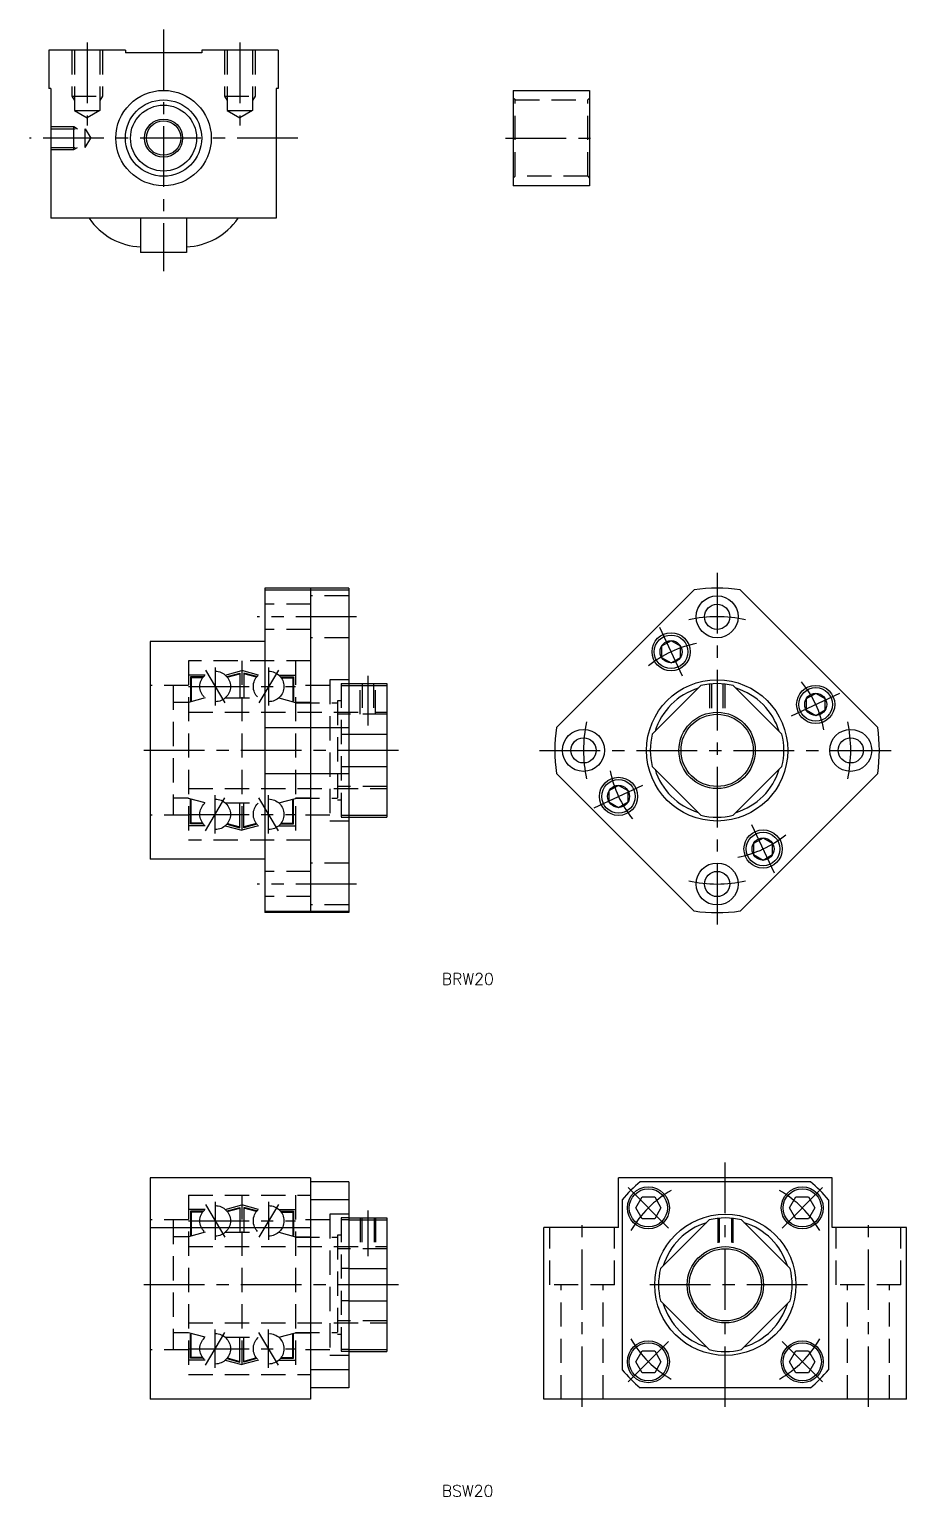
# Model space of a CAD drawing. Extents: x -219 to 518, y -294 to 90.
# Drawn here: x 287.8 to 517.6, y -294.3 to 90.1 of the extents above; entities that cross this region are included whole.
import ezdxf

# ---------------------------------------------------------------- set-up
doc = ezdxf.new("R2010")
doc.units = 0
doc.header["$LTSCALE"] = 0.5
doc.linetypes.add('CENTER', pattern=[50.8, 31.75, -6.35, 6.35, -6.35])
doc.linetypes.add('DASHED', pattern=[19.05, 12.7, -6.35])
for name, color, linetype in [('MSM_CENTER', 1, 'CENTER'), ('MSM_CONTINUOUS', 7, 'CONTINUOUS'), ('MSM_DASHED', 4, 'DASHED'), ('MSM_NARROW', 5, 'CONTINUOUS'), ('MSM_PART_NUMBER', 7, 'CONTINUOUS')]:
    doc.layers.add(name, color=color, linetype=linetype)
doc.styles.get("Standard").update_dxf_attribs({"font": 'txt.shx', "height": 3, "bigfont": 'bigfont.shx'})

# ---------------------------------------------------------------- blocks, each defined once
blk = doc.blocks.new('*U19')
at = {"layer": 'MSM_PART_NUMBER'}
blk.add_text('BRW20', height=3, dxfattribs=at).set_placement((395.83, -160.19))
blk = doc.blocks.new('*U20')
at = {"layer": 'MSM_PART_NUMBER'}
blk.add_text('BSW20', height=3, dxfattribs=at).set_placement((395.83, -294.31))

msp = doc.modelspace()

# ---------------------------------------------------------------- linework, layer by layer
at = {"layer": 'MSM_CENTER'}
for p, q in [((322.94, 90.09), (322.94, 26.76)), ((302.94, 86.6), (302.94, 64.94)), ((342.94, 86.6), (342.94, 64.94)), ((358.1, 61.6), (287.79, 61.6)), ((412.55, 61.6), (436.55, 61.6)), ((467.95, -52.31), (467.95, -145.31)), ((373.47, -63.81), (347.47, -63.81)), ((458.86, -79.33), (452.94, -66.64)), ((333.91, -77.77), (339.03, -86.36)), ((336.47, -77.06), (336.47, -87.06)), ((353.03, -77.77), (347.91, -86.36)), ((350.47, -77.06), (350.47, -87.06)), ((376.47, -79.31), (376.47, -92.31)), ((329.47, -82.06), (357.47, -82.06)), ((487.43, -89.73), (500.12, -83.81)), ((384.47, -98.81), (315.47, -98.81)), ((421.45, -98.81), (514.45, -98.81)), ((333.91, -119.86), (339.03, -111.27)), ((336.47, -120.56), (336.47, -110.56)), ((353.03, -119.86), (347.91, -111.27)), ((350.47, -120.56), (350.47, -110.56)), ((435.77, -113.82), (448.46, -107.9)), ((329.47, -115.56), (357.47, -115.56)), ((482.95, -130.99), (477.03, -118.3)), ((373.47, -133.81), (347.47, -133.81)), ((470.1, -270.81), (470.1, -206.81)), ((455.25, -223.96), (444.64, -213.36)), ((484.95, -223.96), (495.55, -213.36)), ((333.91, -217.77), (339.03, -226.36)), ((336.47, -217.06), (336.47, -227.06)), ((353.03, -217.77), (347.91, -226.36)), ((350.47, -217.06), (350.47, -227.06)), ((329.47, -222.06), (357.47, -222.06)), ((376.47, -219.31), (376.47, -231.31)), ((432.6, -270.81), (432.6, -221.81)), ((507.6, -270.81), (507.6, -221.81)), ((384.47, -238.81), (317.47, -238.81)), ((491.6, -238.81), (448.6, -238.81)), ((333.91, -259.86), (339.03, -251.27)), ((336.47, -260.56), (336.47, -250.56)), ((353.03, -259.86), (347.91, -251.27)), ((350.47, -260.56), (350.47, -250.56)), ((444.64, -264.27), (455.25, -253.66)), ((495.55, -264.27), (484.95, -253.66)), ((329.47, -255.56), (357.47, -255.56))]:
    msp.add_line(p, q, dxfattribs=at)
for centre, radius, start, end in [((467.95, -98.81), 35, 77.713, 102.287), ((467.95, -98.81), 28.5, 100.9144, 129.0856), ((467.95, -98.81), 28.5, 10.9144, 39.0856), ((467.95, -98.81), 35, 167.713, 192.287), ((467.95, -98.81), 35, 347.713, 12.287), ((467.95, -98.81), 28.5, 190.9144, 219.0856), ((467.95, -98.81), 28.5, 280.9144, 309.0856), ((467.95, -98.81), 35, 257.713, 282.287), ((470.1, -238.81), 28.5, 119.8783, 150.1217), ((470.1, -238.81), 28.5, 29.8783, 60.1217), ((470.1, -238.81), 28.5, 209.8783, 240.1217), ((470.1, -238.81), 28.5, 299.8783, 330.1217)]:
    msp.add_arc(centre, radius, start, end, dxfattribs=at)
at = {"layer": 'MSM_CONTINUOUS'}
for p, q in [((292.94, 84.6), (292.94, 74.6)), ((312.94, 84.6), (292.94, 84.6)), ((312.94, 84.6), (312.94, 83.9)), ((352.94, 84.6), (332.94, 84.6)), ((332.94, 84.6), (332.94, 83.9)), ((352.94, 84.6), (352.94, 74.6)), ((332.94, 83.9), (312.94, 83.9)), ((293.44, 74.6), (292.94, 74.6)), ((293.44, 74.6), (293.44, 40.6)), ((352.44, 74.6), (352.44, 40.6)), ((352.94, 74.6), (352.44, 74.6)), ((414.55, 74.1), (434.55, 74.1)), ((414.55, 74.1), (414.55, 49.1)), ((434.55, 74.1), (434.55, 49.1)), ((434.55, 49.1), (414.55, 49.1)), ((352.44, 40.6), (293.44, 40.6)), ((316.94, 40.6), (316.94, 31.6)), ((328.94, 40.6), (328.94, 31.6)), ((328.94, 31.6), (316.94, 31.6)), ((371.47, -56.31), (349.47, -56.31)), ((349.47, -56.31), (349.47, -141.31)), ((349.47, -56.74), (371.47, -56.74)), ((361.47, -56.31), (361.47, -141.31)), ((371.47, -56.31), (371.47, -141.31)), ((425.87, -92.8), (461.94, -56.74)), ((510.02, -92.8), (473.96, -56.74)), ((349.47, -70.31), (319.47, -70.31)), ((319.47, -70.31), (319.47, -127.31)), ((455.9, -70.1), (453.4, -71.54)), ((453.4, -71.54), (453.4, -74.43)), ((458.4, -71.54), (455.9, -70.1)), ((458.4, -74.43), (458.4, -71.54)), ((453.4, -74.43), (455.9, -75.87)), ((455.9, -75.87), (458.4, -74.43)), ((371.47, -81.31), (381.47, -81.31)), ((371.47, -81.83), (381.47, -81.83)), ((381.47, -81.31), (381.47, -116.31)), ((450.97, -94.58), (463.71, -81.83)), ((484.93, -94.58), (472.18, -81.83)), ((493.78, -83.88), (491.28, -85.33)), ((496.28, -85.33), (493.78, -83.88)), ((491.28, -85.33), (491.28, -88.21)), ((491.28, -88.21), (493.78, -89.66)), ((493.78, -89.66), (496.28, -88.21)), ((496.28, -88.21), (496.28, -85.33)), ((349.47, -92.8), (371.47, -92.8)), ((371.47, -94.58), (381.47, -94.58)), ((371.47, -103.05), (381.47, -103.05)), ((463.71, -115.79), (450.97, -103.05)), ((472.18, -115.79), (484.93, -103.05)), ((349.47, -104.82), (371.47, -104.82)), ((461.94, -140.89), (425.87, -104.82)), ((473.96, -140.89), (510.02, -104.82)), ((442.12, -107.97), (439.62, -109.42)), ((439.62, -109.42), (439.62, -112.3)), ((444.62, -109.42), (442.12, -107.97)), ((444.62, -112.3), (444.62, -109.42)), ((439.62, -112.3), (442.12, -113.75)), ((442.12, -113.75), (444.62, -112.3)), ((371.47, -115.79), (381.47, -115.79)), ((371.47, -116.31), (381.47, -116.31)), ((479.99, -121.76), (477.49, -123.2)), ((482.49, -123.2), (479.99, -121.76)), ((477.49, -123.2), (477.49, -126.09)), ((477.49, -126.09), (479.99, -127.53)), ((479.99, -127.53), (482.49, -126.09)), ((482.49, -126.09), (482.49, -123.2)), ((349.47, -127.31), (319.47, -127.31)), ((349.47, -140.89), (371.47, -140.89)), ((371.47, -141.31), (349.47, -141.31)), ((361.47, -210.81), (319.47, -210.81)), ((319.47, -210.81), (319.47, -268.81)), ((361.47, -210.81), (361.47, -268.81)), ((442.1, -223.81), (442.1, -210.81)), ((498.1, -210.81), (442.1, -210.81)), ((498.1, -223.81), (498.1, -210.81)), ((371.47, -211.81), (361.47, -211.81)), ((371.47, -211.81), (371.47, -265.81)), ((492.37, -211.81), (447.83, -211.81)), ((371.47, -216.54), (361.47, -216.54)), ((443.1, -216.54), (443.1, -261.08)), ((446.64, -218.66), (448.29, -215.8)), ((448.29, -221.52), (446.64, -218.66)), ((448.29, -215.8), (451.6, -215.8)), ((451.6, -215.8), (453.25, -218.66)), ((453.25, -218.66), (451.6, -221.52)), ((486.95, -218.66), (488.6, -215.8)), ((488.6, -221.52), (486.95, -218.66)), ((488.6, -215.8), (491.9, -215.8)), ((491.9, -215.8), (493.55, -218.66)), ((493.55, -218.66), (491.9, -221.52)), ((497.1, -216.54), (497.1, -261.08)), ((371.47, -221.31), (381.47, -221.31)), ((371.47, -221.83), (381.47, -221.83)), ((381.47, -221.31), (381.47, -256.31)), ((451.6, -221.52), (448.29, -221.52)), ((453.12, -234.58), (465.86, -221.83)), ((487.08, -234.58), (474.33, -221.83)), ((491.9, -221.52), (488.6, -221.52)), ((319.47, -223.81), (361.47, -223.81)), ((422.6, -268.81), (422.6, -223.81)), ((442.1, -223.81), (422.6, -223.81)), ((517.6, -223.81), (498.1, -223.81)), ((517.6, -268.81), (517.6, -223.81)), ((371.47, -234.58), (381.47, -234.58)), ((371.47, -243.05), (381.47, -243.05)), ((465.86, -255.79), (453.12, -243.05)), ((474.33, -255.79), (487.08, -243.05)), ((371.47, -255.79), (381.47, -255.79)), ((371.47, -256.31), (381.47, -256.31)), ((446.64, -258.97), (448.29, -256.11)), ((448.29, -256.11), (451.6, -256.11)), ((451.6, -256.11), (453.25, -258.97)), ((486.95, -258.97), (488.6, -256.11)), ((488.6, -256.11), (491.9, -256.11)), ((491.9, -256.11), (493.55, -258.97)), ((371.47, -261.08), (361.47, -261.08)), ((448.29, -261.83), (446.64, -258.97)), ((453.25, -258.97), (451.6, -261.83)), ((488.6, -261.83), (486.95, -258.97)), ((493.55, -258.97), (491.9, -261.83)), ((451.6, -261.83), (448.29, -261.83)), ((491.9, -261.83), (488.6, -261.83)), ((361.47, -268.81), (319.47, -268.81)), ((371.47, -265.81), (361.47, -265.81)), ((517.6, -268.81), (422.6, -268.81)), ((492.37, -265.81), (447.83, -265.81))]:
    msp.add_line(p, q, dxfattribs=at)
for centre, radius in [((322.94, 61.6), 12.5), ((322.94, 61.6), 10), ((322.94, 61.6), 5), ((322.94, 61.6), 4.5), ((467.95, -63.81), 5.5), ((467.95, -63.81), 3.3), ((455.9, -72.98), 5), ((455.9, -72.98), 4.4), ((455.9, -72.98), 2.89), ((467.95, -98.81), 18.5), ((493.78, -86.77), 5), ((493.78, -86.77), 4.4), ((493.78, -86.77), 2.89), ((467.95, -98.81), 9.46), ((432.95, -98.81), 5.5), ((432.95, -98.81), 3.3), ((502.95, -98.81), 5.5), ((502.95, -98.81), 3.3), ((442.12, -110.86), 5), ((442.12, -110.86), 4.4), ((442.12, -110.86), 2.89), ((479.99, -124.64), 5), ((479.99, -124.64), 4.4), ((479.99, -124.64), 2.89), ((467.95, -133.81), 5.5), ((467.95, -133.81), 3.3), ((449.94, -218.66), 5.5), ((449.94, -218.66), 5), ((490.25, -218.66), 5.5), ((490.25, -218.66), 5), ((470.1, -238.81), 18.5), ((470.1, -238.81), 9.46), ((449.94, -258.97), 5.5), ((490.25, -258.97), 5.5), ((449.94, -258.97), 5), ((490.25, -258.97), 5)]:
    msp.add_circle(centre, radius, dxfattribs=at)
for centre, radius, start, end in [((317.63, 50.25), 17.16, 214.2141, 267.7054), ((328.26, 50.25), 17.16, 272.2946, 325.7859), ((467.95, -98.81), 42.5, 81.8699, 98.1301), ((467.95, -98.81), 17, 106.9275, 163.0725), ((467.95, -98.81), 17.5, 76.0027, 103.9973), ((467.95, -98.81), 17, 16.9275, 73.0725), ((467.95, -98.81), 42.5, 171.8699, 188.1301), ((467.95, -98.81), 17.5, 166.0027, 193.9973), ((467.95, -98.81), 17.5, 346.0027, 13.9973), ((467.95, -98.81), 42.5, 351.8699, 8.1301), ((467.95, -98.81), 17, 196.9275, 253.0725), ((467.95, -98.81), 17, 286.9275, 343.0725), ((467.95, -98.81), 17.5, 256.0027, 283.9973), ((467.95, -98.81), 42.5, 261.8699, 278.1301), ((470.1, -238.81), 35, 129.5177, 140.4823), ((470.1, -238.81), 35, 39.5177, 50.4823), ((470.1, -238.81), 17, 106.9275, 163.0725), ((470.1, -238.81), 17.5, 76.0027, 103.9973), ((470.1, -238.81), 17, 16.9275, 73.0725), ((470.1, -238.81), 17.5, 166.0027, 193.9973), ((470.1, -238.81), 17.5, 346.0027, 13.9973), ((470.1, -238.81), 17, 196.9275, 253.0725), ((470.1, -238.81), 17, 286.9275, 343.0725), ((470.1, -238.81), 17.5, 256.0027, 283.9973), ((470.1, -238.81), 35, 219.5177, 230.4823), ((470.1, -238.81), 35, 309.5177, 320.4823)]:
    msp.add_arc(centre, radius, start, end, dxfattribs=at)
at = {"layer": 'MSM_DASHED'}
for p, q in [((298.94, 84.6), (298.94, 72.6)), ((299.62, 84.6), (299.62, 68.85)), ((306.27, 84.6), (306.27, 68.85)), ((306.94, 84.6), (306.94, 72.6)), ((338.94, 84.6), (338.94, 72.6)), ((339.62, 84.6), (339.62, 68.85)), ((346.27, 84.6), (346.27, 68.85)), ((346.94, 84.6), (346.94, 72.6)), ((298.94, 72.6), (306.94, 72.6)), ((298.94, 72.6), (299.62, 71.43)), ((306.94, 72.6), (306.27, 71.43)), ((338.94, 72.6), (346.94, 72.6)), ((338.94, 72.6), (339.62, 71.43)), ((346.94, 72.6), (346.27, 71.43)), ((415.05, 71.6), (414.55, 72.1)), ((415.05, 71.6), (434.05, 71.6)), ((415.05, 51.6), (415.05, 71.6)), ((434.05, 71.6), (434.55, 72.1)), ((434.05, 51.6), (434.05, 71.6)), ((299.62, 68.85), (306.27, 68.85)), ((299.62, 68.85), (302.94, 66.94)), ((306.27, 68.85), (302.94, 66.94)), ((339.62, 68.85), (346.27, 68.85)), ((339.62, 68.85), (342.94, 66.94)), ((346.27, 68.85), (342.94, 66.94)), ((293.44, 64.6), (299.44, 64.6)), ((293.44, 64.06), (302.44, 64.06)), ((299.44, 58.6), (299.44, 64.6)), ((299.44, 64.6), (300.38, 64.06)), ((302.44, 59.15), (302.44, 64.06)), ((302.44, 64.06), (303.86, 61.6)), ((302.44, 59.15), (303.86, 61.6)), ((293.44, 59.15), (302.44, 59.15)), ((293.44, 58.6), (299.44, 58.6)), ((299.44, 58.6), (300.38, 59.15)), ((415.05, 51.6), (414.55, 51.1)), ((434.05, 51.6), (415.05, 51.6)), ((434.05, 51.6), (434.55, 51.1)), ((361.47, -60.51), (349.47, -60.51)), ((371.47, -58.31), (361.47, -58.31)), ((361.47, -67.11), (349.47, -67.11)), ((371.47, -69.31), (361.47, -69.31)), ((361.47, -75.31), (329.47, -75.31)), ((329.47, -75.31), (329.47, -122.31)), ((343.47, -75.31), (343.47, -122.31)), ((357.47, -75.31), (357.47, -122.31)), ((333.82, -79.06), (329.47, -79.06)), ((329.97, -79.56), (329.97, -86.1)), ((333.35, -79.56), (329.97, -79.56)), ((330.17, -79.76), (330.17, -86.04)), ((333.2, -79.76), (330.17, -79.76)), ((339.12, -79.06), (343.47, -77.9)), ((339.52, -79.47), (342.97, -78.55)), ((339.65, -79.64), (342.97, -78.76)), ((342.97, -78.55), (342.97, -85.06)), ((347.82, -79.06), (343.47, -77.9)), ((343.97, -78.55), (343.97, -85.06)), ((347.42, -79.47), (343.97, -78.55)), ((347.28, -79.64), (343.97, -78.76)), ((353.12, -79.06), (357.47, -79.06)), ((353.59, -79.56), (356.97, -79.56)), ((353.74, -79.76), (356.77, -79.76)), ((356.77, -79.76), (356.77, -86.04)), ((356.97, -79.56), (356.97, -86.1)), ((371.47, -80.31), (366.47, -80.31)), ((366.47, -80.31), (366.47, -117.31)), ((329.47, -81.81), (319.47, -81.81)), ((325.47, -81.81), (325.47, -115.81)), ((366.47, -81.81), (357.47, -81.81)), ((369.47, -81.31), (369.47, -116.31)), ((369.47, -81.31), (371.47, -81.31)), ((369.47, -81.83), (371.47, -81.83)), ((374.47, -89.36), (374.47, -81.31)), ((374.97, -81.31), (374.97, -89.36)), ((377.97, -81.31), (377.97, -89.36)), ((378.47, -89.36), (378.47, -81.31)), ((465.95, -81.43), (465.95, -89.57)), ((466.45, -81.38), (466.45, -89.48)), ((469.45, -81.38), (469.45, -89.48)), ((469.95, -81.43), (469.95, -89.57)), ((329.47, -86.26), (325.47, -86.26)), ((333.82, -85.06), (329.47, -86.23)), ((339.12, -85.06), (347.82, -85.06)), ((353.12, -85.06), (357.47, -86.23)), ((361.47, -86.26), (357.47, -86.26)), ((357.47, -86.31), (368.47, -86.31)), ((369.47, -85.81), (368.47, -85.81)), ((368.47, -85.81), (368.47, -111.81)), ((329.47, -88.81), (374.47, -88.81)), ((381.47, -89.36), (368.47, -89.36)), ((378.47, -88.81), (381.47, -88.81)), ((369.47, -94.58), (371.47, -94.58)), ((369.47, -103.05), (371.47, -103.05)), ((329.47, -111.36), (325.47, -111.36)), ((329.47, -108.81), (381.47, -108.81)), ((333.82, -112.56), (329.47, -111.4)), ((353.12, -112.56), (357.47, -111.4)), ((357.47, -111.31), (368.47, -111.31)), ((361.47, -111.36), (357.47, -111.36)), ((381.47, -108.27), (368.47, -108.27)), ((329.97, -118.06), (329.97, -111.53)), ((330.17, -117.86), (330.17, -111.58)), ((339.12, -112.56), (347.82, -112.56)), ((342.97, -119.08), (342.97, -112.56)), ((343.97, -119.08), (343.97, -112.56)), ((356.77, -117.86), (356.77, -111.58)), ((356.97, -118.06), (356.97, -111.53)), ((369.47, -111.81), (368.47, -111.81)), ((329.47, -115.81), (319.47, -115.81)), ((333.82, -118.56), (329.47, -118.56)), ((333.35, -118.06), (329.97, -118.06)), ((333.2, -117.86), (330.17, -117.86)), ((339.12, -118.56), (343.47, -119.73)), ((339.52, -118.15), (342.97, -119.08)), ((339.65, -117.98), (342.97, -118.87)), ((347.82, -118.56), (343.47, -119.73)), ((347.28, -117.98), (343.97, -118.87)), ((347.42, -118.15), (343.97, -119.08)), ((353.12, -118.56), (357.47, -118.56)), ((353.59, -118.06), (356.97, -118.06)), ((353.74, -117.86), (356.77, -117.86)), ((366.47, -115.81), (357.47, -115.81)), ((371.47, -117.31), (366.47, -117.31)), ((369.47, -115.79), (371.47, -115.79)), ((369.47, -116.31), (371.47, -116.31)), ((361.47, -122.31), (329.47, -122.31)), ((361.47, -130.51), (349.47, -130.51)), ((371.47, -128.31), (361.47, -128.31)), ((361.47, -137.11), (349.47, -137.11)), ((371.47, -139.31), (361.47, -139.31)), ((329.47, -215.31), (329.47, -262.31)), ((329.47, -215.31), (361.47, -215.31)), ((333.82, -219.06), (329.47, -219.06)), ((339.12, -219.06), (343.47, -217.9)), ((339.52, -219.47), (342.97, -218.55)), ((339.65, -219.64), (342.97, -218.76)), ((342.97, -218.55), (342.97, -225.06)), ((343.47, -215.31), (343.47, -262.31)), ((347.82, -219.06), (343.47, -217.9)), ((343.97, -218.55), (343.97, -225.06)), ((347.42, -219.47), (343.97, -218.55)), ((347.28, -219.64), (343.97, -218.76)), ((353.12, -219.06), (357.47, -219.06)), ((357.47, -215.31), (357.47, -262.31)), ((329.47, -221.81), (319.47, -221.81)), ((325.47, -221.81), (325.47, -255.81)), ((329.97, -219.56), (329.97, -226.1)), ((333.35, -219.56), (329.97, -219.56)), ((330.17, -219.76), (330.17, -226.04)), ((333.2, -219.76), (330.17, -219.76)), ((353.59, -219.56), (356.97, -219.56)), ((353.74, -219.76), (356.77, -219.76)), ((356.77, -219.76), (356.77, -226.04)), ((356.97, -219.56), (356.97, -226.1)), ((366.47, -221.81), (357.47, -221.81)), ((371.47, -220.31), (366.47, -220.31)), ((366.47, -220.31), (366.47, -257.31)), ((369.47, -221.31), (369.47, -256.31)), ((371.47, -221.31), (369.47, -221.31)), ((371.47, -221.83), (369.47, -221.83)), ((374.47, -221.31), (374.47, -229.36)), ((374.85, -221.31), (374.85, -229.36)), ((378.09, -221.31), (378.09, -229.36)), ((378.47, -221.31), (378.47, -229.36)), ((468.1, -221.43), (468.1, -229.57)), ((468.48, -221.39), (468.48, -229.5)), ((471.72, -221.39), (471.72, -229.5)), ((472.1, -221.43), (472.1, -229.57)), ((329.47, -226.26), (325.47, -226.26)), ((333.82, -225.06), (329.47, -226.23)), ((339.12, -225.06), (347.82, -225.06)), ((353.12, -225.06), (357.47, -226.23)), ((357.47, -226.26), (361.47, -226.26)), ((357.47, -226.31), (368.47, -226.31)), ((369.47, -225.81), (368.47, -225.81)), ((368.47, -225.81), (368.47, -251.81)), ((424.1, -238.81), (424.1, -223.81)), ((441.1, -238.81), (441.1, -223.81)), ((499.1, -238.81), (499.1, -223.81)), ((516.1, -238.81), (516.1, -223.81)), ((329.47, -228.81), (374.47, -228.81)), ((381.47, -229.36), (368.47, -229.36)), ((378.47, -228.81), (381.47, -228.81)), ((371.47, -234.58), (369.47, -234.58)), ((441.1, -238.81), (424.1, -238.81)), ((427.1, -268.81), (427.1, -238.81)), ((438.1, -268.81), (438.1, -238.81)), ((516.1, -238.81), (499.1, -238.81)), ((502.1, -268.81), (502.1, -238.81)), ((513.1, -268.81), (513.1, -238.81)), ((371.47, -243.05), (369.47, -243.05)), ((329.47, -248.81), (381.47, -248.81)), ((381.47, -248.27), (368.47, -248.27)), ((329.47, -251.36), (325.47, -251.36)), ((333.82, -252.56), (329.47, -251.4)), ((329.97, -258.06), (329.97, -251.53)), ((330.17, -257.86), (330.17, -251.58)), ((339.12, -252.56), (347.82, -252.56)), ((342.97, -259.08), (342.97, -252.56)), ((343.97, -259.08), (343.97, -252.56)), ((353.12, -252.56), (357.47, -251.4)), ((356.77, -257.86), (356.77, -251.58)), ((356.97, -258.06), (356.97, -251.53)), ((357.47, -251.31), (368.47, -251.31)), ((357.47, -251.36), (361.47, -251.36)), ((369.47, -251.81), (368.47, -251.81)), ((329.47, -255.81), (319.47, -255.81)), ((366.47, -255.81), (357.47, -255.81)), ((371.47, -257.31), (366.47, -257.31)), ((371.47, -255.79), (369.47, -255.79)), ((371.47, -256.31), (369.47, -256.31)), ((333.82, -258.56), (329.47, -258.56)), ((333.35, -258.06), (329.97, -258.06)), ((333.2, -257.86), (330.17, -257.86)), ((339.12, -258.56), (343.47, -259.73)), ((339.52, -258.15), (342.97, -259.08)), ((339.65, -257.98), (342.97, -258.87)), ((347.82, -258.56), (343.47, -259.73)), ((347.28, -257.98), (343.97, -258.87)), ((347.42, -258.15), (343.97, -259.08)), ((353.12, -258.56), (357.47, -258.56)), ((353.59, -258.06), (356.97, -258.06)), ((353.74, -257.86), (356.77, -257.86)), ((329.47, -262.31), (361.47, -262.31))]:
    msp.add_line(p, q, dxfattribs=at)
for centre in [(336.47, -82.06), (350.47, -82.06), (336.47, -115.56), (350.47, -115.56), (336.47, -222.06), (350.47, -222.06), (336.47, -255.56), (350.47, -255.56)]:
    msp.add_circle(centre, 4, dxfattribs=at)
at = {"layer": 'MSM_NARROW'}
for centre, radius in [((322.94, 61.6), 8.65), ((467.95, -98.81), 10), ((470.1, -238.81), 10)]:
    msp.add_circle(centre, radius, dxfattribs=at)

# ---------------------------------------------------------------- block references
at = {"layer": 'MSM_CONTINUOUS'}
for name in ['*U19', '*U20']:
    msp.add_blockref(name, (0, 0), dxfattribs=at)

doc.saveas('drawing.dxf')
